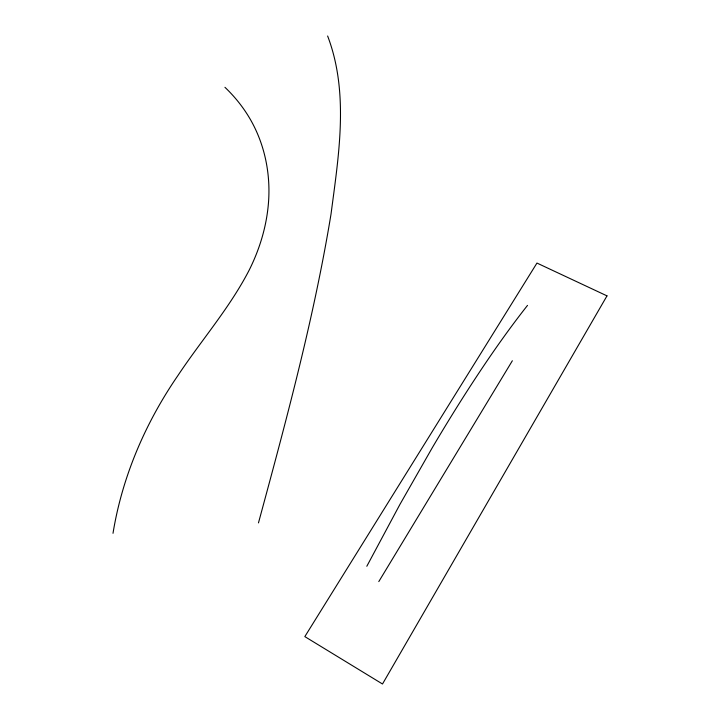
<?xml version="1.0" encoding="UTF-8"?>
<svg xmlns="http://www.w3.org/2000/svg" width="720" height="720" viewBox="0 0 720 720"><rect width="100%" height="100%" fill="white"/><g stroke="black" fill="none" stroke-linecap="round" stroke-linejoin="round"><path stroke-width="1.08" d="M113.004 533.313C122.211 476.64 145.395 422.901 177.813 375.696C201.276 340.335 229.581 308.061 249.147 270.198A247.482 191.727 -18.6 0 0 268.083 207.027C271.467 175.356 264.879 142.488 247.914 115.371A218.601 170.082 -17.4 0 0 224.946 87.309M258.471 522.9C286.146 420.804 313.902 318.438 331.047 213.93C338.67 155.403 349.299 92.817 327.627 36M366.813 566.271L399.951 504.378L432.261 447.759A347.652 50.004 -62.4 0 1 463.185 397.215C483.282 365.697 504.36 334.755 527.508 305.388M378.792 581.598L512.361 360.747M606.996 295.866L382.5 684L304.83 636.606L536.958 263.061L606.996 295.866"/></g></svg>
